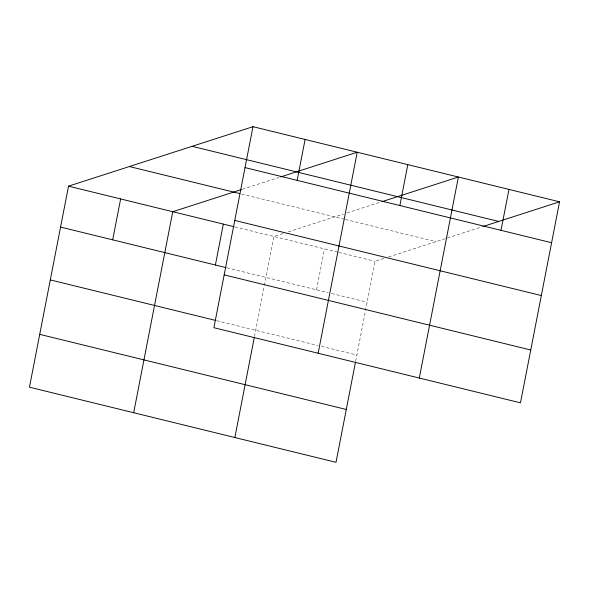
<?xml version="1.0" encoding="UTF-8"?>
<svg xmlns="http://www.w3.org/2000/svg" width="589" height="589" viewBox="0 0 589 589"><rect width="100%" height="100%" fill="white"/><g stroke="black" fill="none" stroke-linecap="round" stroke-linejoin="round"><path stroke-width="0.44" stroke-dasharray="2.94 2.21" d="M254.485 336.496L264.233 286.372M264.402 285.474L273.922 236.498L283.221 233.502M316.551 289.81L324.51 248.897M355.653 361.285L375.09 261.295L384.389 258.291M242.337 189.268L278.921 177.473M288.293 231.867L343.505 214.065M346.987 212.938L380.958 201.983M388.615 256.929L446.418 238.295M447.287 238.015L482.126 226.78M241.615 194.039L344.558 219.263M345.441 219.483L435.963 241.667M234.878 226.927L337.821 252.158M338.704 252.372L375.09 261.295M226.927 267.848L328.088 292.637M331.644 293.506L367.138 302.209M216.656 320.681L317.817 345.471M321.373 346.339L356.868 355.042"/><path stroke-width="0.88" d="M252.983 126.687L213.91 327.705L520.477 402.839L559.55 201.813L252.983 126.687L68.523 186.161L29.45 387.187L336.017 462.313L355.476 362.183M112.69 239.848L120.642 198.935M133.681 412.727L172.754 211.709L241.468 189.555M215.39 265.021L223.341 224.1M234.849 437.524L254.315 337.387M297.151 180.374L305.102 139.46M318.141 353.253L357.214 152.227L280.666 176.914M399.85 205.539L407.802 164.625M419.309 378.042L458.382 177.024L381.834 201.703M501.011 230.328L508.97 189.415M483.002 226.5L559.55 201.813M192.11 146.315L498.677 221.442M245.031 167.6L551.599 242.727M129.396 166.54L239.841 193.604M234.761 220.433L541.328 295.56M68.523 186.161L233.988 226.713M60.571 227.074L226.036 267.627M224.181 274.872L530.748 349.999M50.301 279.915L215.765 320.46M39.721 334.353L346.288 409.48"/></g></svg>
